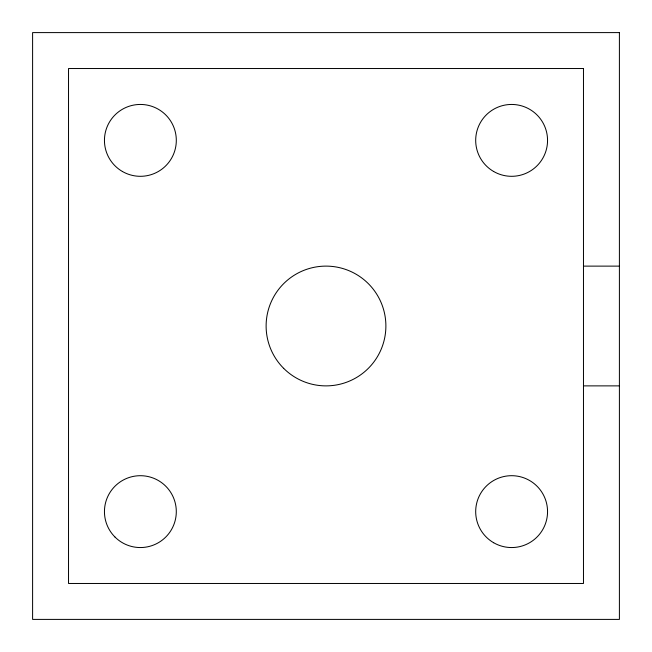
<?xml version="1.0" encoding="UTF-8"?>
<svg xmlns="http://www.w3.org/2000/svg" width="652" height="652" viewBox="0 0 652 652"><rect width="100%" height="100%" fill="white"/><g stroke="black" fill="none" stroke-linecap="round" stroke-linejoin="round"><path stroke-width="0.98" d="M583.475 266.122L619.4 266.122M583.475 385.878L619.4 385.878M619.4 32.6L32.6 32.6L32.6 619.4L619.4 619.4L619.4 32.6M583.475 68.525L68.525 68.525L68.525 583.475L583.475 583.475L583.475 68.525M283.661 368.339A59.878 59.878 0 0 0 383.841 341.501A59.878 59.878 0 0 0 310.499 268.159A59.878 59.878 0 0 0 283.661 368.339M493.654 171.492A35.925 35.925 0 0 0 547.55 140.376A35.925 35.925 0 0 0 493.654 109.267A35.925 35.925 0 0 0 493.654 171.492M493.654 542.733A35.925 35.925 0 0 0 547.55 511.624A35.925 35.925 0 0 0 493.654 480.508A35.925 35.925 0 0 0 493.654 542.733M114.972 537.028A35.925 35.925 0 0 0 175.078 520.915A35.925 35.925 0 0 0 131.085 476.922A35.925 35.925 0 0 0 114.972 537.028M122.413 171.492A35.925 35.925 0 0 0 176.309 140.376A35.925 35.925 0 0 0 122.413 109.267A35.925 35.925 0 0 0 122.413 171.492"/></g></svg>
